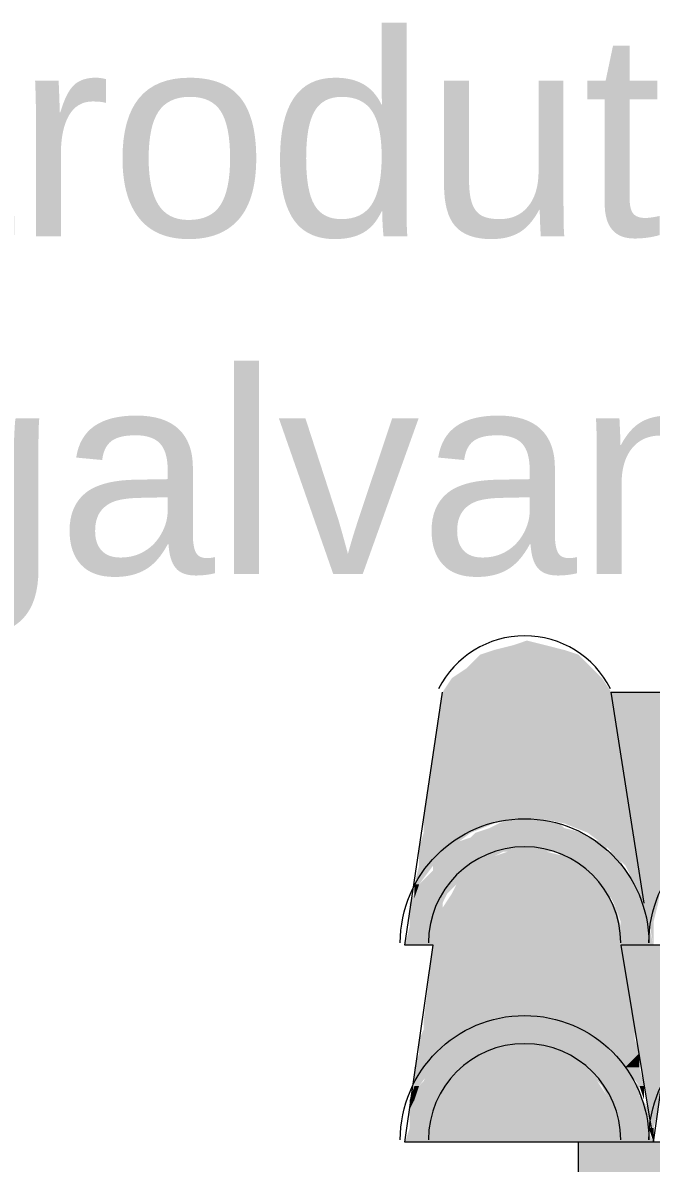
# Model space of a CAD drawing. Header units: millimetres. Extents: x 3949 to 6216, y -1987 to -943.
# Drawn here: x 4916.47 to 4923.01, y -1567.81 to -1555.93 of the extents above; entities that cross this region are included whole.
import ezdxf

# ---------------------------------------------------------------- set-up
doc = ezdxf.new("R2010")
doc.units = ezdxf.units.MM
doc.layers.add('PADRÃO DE ENTRADA', color=7, linetype='Continuous', lineweight=0)
doc.styles.add('ARIAL', font='arial.ttf')

msp = doc.modelspace()

# ---------------------------------------------------------------- hatches: boundary and pattern name
at = {"layer": 'PADRÃO DE ENTRADA', "true_color": 0xffdf7e}
h = msp.add_hatch(color=41, dxfattribs=at)
h.dxf.hatch_style = 1
h.paths.add_polyline_path([(4946.516, -1567.59), (4946.174, -1567.59), (4945.833, -1567.59), (4940.902, -1567.59), (4940.707, -1567.59), (4923.766, -1567.59), (4923.326, -1567.59), (4923.034, -1567.59), (4922.692, -1567.59), (4922.252, -1567.59), (4922.252, -1581.306), (4932.488, -1581.306), (4937.893, -1583.448), (4937.956, -1583.259), (4939.079, -1583.942), (4937.81, -1583.698), (4937.893, -1583.448), (4932.488, -1581.306), (4922.252, -1581.306), (4922.252, -1592.813), (4923.556, -1593.33), (4923.619, -1593.141), (4924.742, -1593.824), (4923.473, -1593.58), (4923.556, -1593.33), (4922.252, -1592.813), (4922.252, -1612.163), (4946.232, -1612.163), (4946.232, -1610.747), (4947.501, -1610.747), (4947.501, -1612.163), (4957.594, -1612.163), (4957.351, -1567.59), (4947.493, -1567.59), (4947.493, -1577.745), (4954.083, -1577.745), (4954.083, -1601.933), (4947.94, -1601.933), (4947.94, -1602.861), (4945.597, -1602.861), (4945.597, -1601.933), (4942.718, -1601.933), (4942.718, -1602.386), (4941.266, -1602.386), (4941.266, -1601.933), (4939.573, -1601.933), (4939.573, -1577.745), (4946.516, -1577.745)])
h.paths.add_polyline_path([(4937.795, -1594.922), (4937.795, -1595.214), (4938.367, -1595.214), (4938.367, -1595.849), (4937.795, -1595.849), (4937.795, -1596.115), (4926.308, -1596.115), (4926.308, -1595.849), (4925.711, -1595.849), (4925.711, -1595.214), (4926.308, -1595.214), (4926.308, -1594.922)], flags=16)
h.paths.add_polyline_path([(4937.199, -1595.214), (4937.199, -1595.112), (4937.656, -1595.112), (4937.656, -1595.95), (4937.199, -1595.95), (4926.905, -1595.849), (4926.905, -1595.95), (4926.422, -1595.95), (4926.422, -1595.112), (4926.905, -1595.112), (4926.905, -1595.214)], flags=0)
h.paths.add_polyline_path([(4936.398, -1612.266), (4943.785, -1612.266), (4943.785, -1609.022), (4936.398, -1609.022)], flags=9)

# ---------------------------------------------------------------- linework, layer by layer
at = {"layer": 'PADRÃO DE ENTRADA', "color": 7, "lineweight": 5}
for points in [[(4920.446, -1565.539), (4920.837, -1562.903)], [(4922.594, -1562.903), (4923.424, -1562.903)], [(4922.936, -1565.1), (4922.594, -1562.903)], [(4920.739, -1565.539), (4920.446, -1565.539)], [(4920.446, -1567.59), (4920.739, -1565.539)], [(4923.326, -1565.539), (4923.034, -1565.539), (4922.692, -1565.539)], [(4922.692, -1565.539), (4923.034, -1567.59), (4923.326, -1565.539)], [(4920.739, -1567.59), (4920.446, -1567.59)], [(4922.692, -1567.59), (4920.739, -1567.59)], [(4922.252, -1612.163), (4922.252, -1567.59)], [(4923.326, -1567.59), (4923.034, -1567.59), (4922.692, -1567.59)]]:
    msp.add_lwpolyline(points, dxfattribs=at)
for points in [[(4920.397, -1565.515, -0.999977), (4922.985, -1565.515, -0.999977), (4925.572, -1565.515, -0.999977), (4928.16, -1565.515)], [(4920.397, -1567.565, -0.999977), (4922.985, -1567.565, -0.999977), (4925.572, -1567.565, -0.999977), (4928.16, -1567.565)]]:
    msp.add_lwpolyline(points, format="xyb", dxfattribs=at)
for centre, start, end in [((4921.691, -1563.318), 26.6231, 153.3693), ((4921.691, -1565.515), 0.0024, 179.9938), ((4921.691, -1567.565), 0.0024, 179.9938)]:
    msp.add_arc(centre, 1.001, start, end, dxfattribs=at)
at = {"layer": 'PADRÃO DE ENTRADA', "color": 244, "true_color": 0x991b1e, "transparency": 33554559}
for points in [[(4921.715, -1562.366), (4921.569, -1562.415), (4921.911, -1562.415)], [(4921.374, -1562.464), (4922.106, -1562.464), (4921.227, -1562.513)], [(4922.106, -1562.464), (4921.227, -1562.513), (4922.252, -1562.513)], [(4921.569, -1562.415), (4921.911, -1562.415), (4921.374, -1562.464)], [(4921.911, -1562.415), (4921.374, -1562.464), (4922.106, -1562.464)], [(4921.911, -1562.415), (4921.569, -1562.415), (4921.569, -1562.415)], [(4921.569, -1562.415), (4921.569, -1562.415), (4921.911, -1562.415)], [(4921.227, -1562.513), (4922.252, -1562.513), (4921.081, -1562.659)], [(4922.252, -1562.513), (4921.081, -1562.659), (4922.399, -1562.659)], [(4921.081, -1562.659), (4922.399, -1562.659), (4920.934, -1562.757)], [(4922.399, -1562.659), (4920.934, -1562.757), (4922.497, -1562.757)], [(4920.934, -1562.757), (4922.497, -1562.757), (4920.837, -1562.903)], [(4922.497, -1562.757), (4920.837, -1562.903), (4922.594, -1562.903)], [(4920.837, -1562.903), (4922.594, -1562.903), (4920.641, -1564.221)], [(4922.594, -1562.903), (4920.641, -1564.221), (4922.838, -1564.221)], [(4920.641, -1564.221), (4921.618, -1564.221), (4920.641, -1564.27)], [(4921.618, -1564.221), (4920.641, -1564.27), (4921.374, -1564.27)], [(4920.641, -1564.27), (4921.374, -1564.27), (4920.641, -1564.368)], [(4921.374, -1564.27), (4920.641, -1564.368), (4921.13, -1564.368)], [(4921.862, -1564.221), (4922.838, -1564.221), (4921.618, -1564.221)], [(4921.862, -1564.221), (4921.862, -1564.221), (4922.838, -1564.221)], [(4921.862, -1564.221), (4922.838, -1564.221), (4922.106, -1564.27)], [(4922.838, -1564.221), (4922.106, -1564.27), (4922.838, -1564.27)], [(4922.106, -1564.27), (4922.838, -1564.27), (4922.35, -1564.368)], [(4922.838, -1564.27), (4922.35, -1564.368), (4922.838, -1564.368)], [(4920.641, -1564.368), (4921.13, -1564.368), (4920.593, -1564.514)], [(4921.13, -1564.368), (4920.593, -1564.514), (4920.934, -1564.514)], [(4922.35, -1564.368), (4922.838, -1564.368), (4922.545, -1564.514)], [(4922.838, -1564.368), (4922.545, -1564.514), (4922.838, -1564.514)], [(4920.593, -1564.514), (4920.934, -1564.514), (4920.593, -1564.709)], [(4920.934, -1564.514), (4920.593, -1564.709), (4920.739, -1564.709)], [(4922.545, -1564.514), (4922.838, -1564.514), (4922.741, -1564.709)], [(4922.838, -1564.514), (4922.741, -1564.709), (4922.887, -1564.709)], [(4921.374, -1564.612), (4922.106, -1564.612), (4921.178, -1564.709)], [(4922.106, -1564.612), (4921.178, -1564.709), (4922.301, -1564.709)], [(4921.52, -1564.563), (4921.911, -1564.563), (4921.374, -1564.612)], [(4921.911, -1564.563), (4921.374, -1564.612), (4922.106, -1564.612)], [(4921.715, -1564.563), (4921.764, -1564.563), (4921.52, -1564.563)], [(4921.764, -1564.563), (4921.52, -1564.563), (4921.911, -1564.563)], [(4921.715, -1564.563), (4921.764, -1564.563), (4921.764, -1564.563)], [(4920.593, -1564.709), (4920.739, -1564.709), (4920.544, -1564.905)], [(4920.739, -1564.709), (4920.544, -1564.905), (4920.593, -1564.905)], [(4921.178, -1564.709), (4922.301, -1564.709), (4921.032, -1564.807)], [(4922.301, -1564.709), (4921.032, -1564.807), (4922.448, -1564.807)], [(4922.741, -1564.709), (4922.887, -1564.709), (4922.838, -1564.905)], [(4922.887, -1564.709), (4922.838, -1564.905), (4922.936, -1564.905)], [(4921.032, -1564.807), (4922.448, -1564.807), (4920.934, -1565.002)], [(4922.448, -1564.807), (4920.934, -1565.002), (4922.545, -1565.002)], [(4920.544, -1565.051), (4920.544, -1565.051), (4920.593, -1564.905)], [(4920.544, -1565.051), (4920.593, -1564.905), (4920.544, -1564.905)], [(4922.936, -1565.1), (4922.936, -1564.905), (4922.838, -1564.905)], [(4922.936, -1565.1), (4922.936, -1565.1), (4922.936, -1564.905)], [(4920.544, -1565.051), (4920.495, -1565.1), (4920.495, -1565.1)], [(4920.934, -1565.002), (4922.545, -1565.002), (4920.837, -1565.149)], [(4922.545, -1565.002), (4920.837, -1565.149), (4922.643, -1565.149)], [(4920.837, -1565.149), (4922.643, -1565.149), (4920.788, -1565.344)], [(4922.643, -1565.149), (4920.788, -1565.344), (4922.692, -1565.344)], [(4920.788, -1565.344), (4922.692, -1565.344), (4920.739, -1565.539)], [(4922.692, -1565.344), (4920.739, -1565.539), (4922.692, -1565.539)], [(4920.739, -1565.539), (4922.692, -1565.539), (4920.641, -1566.321)], [(4922.692, -1565.539), (4920.641, -1566.321), (4922.838, -1566.321)], [(4920.641, -1566.418), (4921.276, -1566.418), (4920.593, -1566.516)], [(4921.276, -1566.418), (4920.593, -1566.516), (4921.081, -1566.516)], [(4921.715, -1566.321), (4920.641, -1566.321), (4920.641, -1566.321)], [(4920.641, -1566.321), (4920.641, -1566.321), (4921.715, -1566.321)], [(4921.715, -1566.321), (4920.641, -1566.321), (4921.52, -1566.321)], [(4920.641, -1566.321), (4921.52, -1566.321), (4920.641, -1566.418)], [(4921.52, -1566.321), (4920.641, -1566.418), (4921.276, -1566.418)], [(4921.764, -1566.321), (4922.838, -1566.321), (4921.715, -1566.321)], [(4921.764, -1566.321), (4921.764, -1566.321), (4922.838, -1566.321)], [(4921.959, -1566.321), (4922.838, -1566.321), (4921.764, -1566.321)], [(4921.959, -1566.321), (4921.959, -1566.321), (4922.838, -1566.321)], [(4921.959, -1566.321), (4922.838, -1566.321), (4922.204, -1566.418)], [(4922.838, -1566.321), (4922.204, -1566.418), (4922.838, -1566.418)], [(4922.204, -1566.418), (4922.838, -1566.418), (4922.399, -1566.516)], [(4922.838, -1566.418), (4922.399, -1566.516), (4922.838, -1566.516)], [(4920.593, -1566.516), (4921.081, -1566.516), (4920.593, -1566.662)], [(4921.081, -1566.516), (4920.593, -1566.662), (4920.885, -1566.662)], [(4922.399, -1566.516), (4922.838, -1566.516), (4922.594, -1566.662)], [(4922.838, -1566.516), (4922.594, -1566.662), (4922.887, -1566.662)], [(4920.593, -1566.662), (4920.885, -1566.662), (4920.544, -1566.809)], [(4920.885, -1566.662), (4920.544, -1566.809), (4920.739, -1566.809)], [(4922.594, -1566.662), (4922.887, -1566.662), (4922.741, -1566.809)], [(4922.887, -1566.662), (4922.741, -1566.809), (4922.887, -1566.809)], [(4920.544, -1566.809), (4920.739, -1566.809), (4920.544, -1567.004)], [(4920.739, -1566.809), (4920.544, -1567.004), (4920.593, -1567.004)], [(4922.741, -1566.809), (4922.887, -1566.809), (4922.887, -1567.004)], [(4922.887, -1566.809), (4922.887, -1567.004), (4922.936, -1567.004)], [(4920.593, -1567.004), (4920.544, -1567.151), (4920.495, -1567.151)], [(4920.593, -1567.004), (4920.544, -1567.004), (4920.495, -1567.151)], [(4922.936, -1567.151), (4922.936, -1567.004), (4922.887, -1567.004)], [(4922.936, -1567.151), (4922.936, -1567.151), (4922.936, -1567.004)], [(4920.544, -1567.151), (4920.495, -1567.151), (4920.495, -1567.248)], [(4922.936, -1567.151), (4922.985, -1567.248), (4922.985, -1567.248)]]:
    msp.add_solid(points, dxfattribs=at)
at = {"layer": 'PADRÃO DE ENTRADA', "transparency": 33554559}
for points in [[(4922.594, -1562.903), (4923.424, -1562.903), (4922.936, -1565.1)], [(4923.424, -1562.903), (4922.936, -1565.1), (4923.082, -1565.1)], [(4921.422, -1564.27), (4922.057, -1564.27), (4921.325, -1564.319)], [(4922.057, -1564.27), (4921.325, -1564.319), (4922.106, -1564.319)], [(4921.569, -1564.221), (4921.862, -1564.221), (4921.422, -1564.27)], [(4921.862, -1564.221), (4921.422, -1564.27), (4922.057, -1564.27)], [(4921.813, -1564.221), (4921.569, -1564.221), (4921.862, -1564.221)], [(4921.178, -1564.368), (4922.301, -1564.368), (4921.13, -1564.417)], [(4922.301, -1564.368), (4921.13, -1564.417), (4922.35, -1564.417)], [(4921.325, -1564.319), (4922.106, -1564.319), (4921.178, -1564.368)], [(4922.106, -1564.319), (4921.178, -1564.368), (4922.301, -1564.368)], [(4920.934, -1564.514), (4922.545, -1564.514), (4920.885, -1564.563)], [(4922.545, -1564.514), (4920.885, -1564.563), (4922.545, -1564.563)], [(4920.983, -1564.465), (4922.497, -1564.465), (4920.934, -1564.514)], [(4922.497, -1564.465), (4920.934, -1564.514), (4922.545, -1564.514)], [(4921.13, -1564.417), (4922.35, -1564.417), (4920.983, -1564.465)], [(4922.35, -1564.417), (4920.983, -1564.465), (4922.497, -1564.465)], [(4920.885, -1564.563), (4921.471, -1564.563), (4920.788, -1564.661)], [(4921.471, -1564.563), (4920.788, -1564.661), (4921.276, -1564.661)], [(4921.667, -1564.563), (4920.885, -1564.563), (4921.471, -1564.563)], [(4921.813, -1564.563), (4922.545, -1564.563), (4922.008, -1564.563)], [(4922.545, -1564.563), (4922.008, -1564.563), (4922.594, -1564.563)], [(4922.008, -1564.563), (4922.594, -1564.563), (4922.155, -1564.661)], [(4922.594, -1564.563), (4922.155, -1564.661), (4922.692, -1564.661)], [(4920.739, -1564.758), (4921.13, -1564.758), (4920.641, -1564.856)], [(4921.13, -1564.758), (4920.641, -1564.856), (4921.032, -1564.856)], [(4920.788, -1564.661), (4921.276, -1564.661), (4920.739, -1564.709)], [(4921.276, -1564.661), (4920.739, -1564.709), (4921.227, -1564.709)], [(4920.739, -1564.709), (4921.227, -1564.709), (4920.739, -1564.758)], [(4921.227, -1564.709), (4920.739, -1564.758), (4921.13, -1564.758)], [(4922.692, -1564.661), (4922.155, -1564.661), (4922.155, -1564.661)], [(4922.155, -1564.661), (4922.155, -1564.661), (4922.692, -1564.661)], [(4922.155, -1564.661), (4922.692, -1564.661), (4922.301, -1564.758)], [(4922.692, -1564.661), (4922.301, -1564.758), (4922.741, -1564.758)], [(4922.301, -1564.758), (4922.741, -1564.758), (4922.399, -1564.856)], [(4922.741, -1564.758), (4922.399, -1564.856), (4922.838, -1564.856)], [(4920.641, -1564.856), (4921.032, -1564.856), (4920.593, -1564.905)], [(4921.032, -1564.856), (4920.593, -1564.905), (4920.983, -1564.905)], [(4922.448, -1564.856), (4922.838, -1564.856), (4922.399, -1564.856)], [(4922.448, -1564.856), (4922.448, -1564.856), (4922.838, -1564.856)], [(4922.448, -1564.856), (4922.838, -1564.856), (4922.545, -1565.002)], [(4922.838, -1564.856), (4922.545, -1565.002), (4922.887, -1565.002)], [(4920.593, -1564.905), (4920.983, -1564.905), (4920.544, -1565.002)], [(4920.983, -1564.905), (4920.544, -1565.002), (4920.885, -1565.002)], [(4920.544, -1565.002), (4920.885, -1565.002), (4920.495, -1565.1)], [(4920.885, -1565.002), (4920.495, -1565.1), (4920.837, -1565.1)], [(4920.495, -1565.1), (4920.837, -1565.1), (4920.495, -1565.149)], [(4920.837, -1565.1), (4920.495, -1565.149), (4920.837, -1565.149)], [(4922.545, -1565.002), (4922.887, -1565.002), (4922.594, -1565.051)], [(4922.887, -1565.002), (4922.594, -1565.051), (4922.936, -1565.051)], [(4922.594, -1565.051), (4922.936, -1565.051), (4922.643, -1565.149)], [(4922.936, -1565.051), (4922.643, -1565.149), (4922.985, -1565.149)], [(4923.082, -1565.1), (4922.936, -1565.1), (4922.936, -1565.1)], [(4922.936, -1565.1), (4922.936, -1565.1), (4923.082, -1565.1)], [(4922.936, -1565.1), (4923.082, -1565.1), (4922.985, -1565.295)], [(4923.082, -1565.1), (4922.985, -1565.295), (4923.034, -1565.295)], [(4920.495, -1565.149), (4920.837, -1565.149), (4920.495, -1565.344)], [(4920.837, -1565.149), (4920.495, -1565.344), (4920.788, -1565.344)], [(4922.643, -1565.149), (4922.985, -1565.149), (4922.692, -1565.295)], [(4922.985, -1565.149), (4922.692, -1565.295), (4922.985, -1565.295)], [(4920.495, -1565.344), (4920.788, -1565.344), (4920.446, -1565.539)], [(4920.788, -1565.344), (4920.446, -1565.539), (4920.739, -1565.539)], [(4922.692, -1565.295), (4922.985, -1565.295), (4922.692, -1565.344)], [(4922.985, -1565.295), (4922.692, -1565.344), (4922.985, -1565.344)], [(4922.692, -1565.344), (4922.985, -1565.344), (4922.692, -1565.539)], [(4922.985, -1565.344), (4922.692, -1565.539), (4923.034, -1565.539)], [(4923.034, -1565.295), (4922.985, -1565.295), (4922.985, -1565.295)], [(4922.985, -1565.295), (4922.985, -1565.295), (4923.034, -1565.295)], [(4922.985, -1565.295), (4923.034, -1565.295), (4923.034, -1565.539)], [(4922.692, -1565.539), (4923.326, -1565.539), (4922.985, -1567.248)], [(4923.326, -1565.539), (4922.985, -1567.248), (4923.082, -1567.248)], [(4921.276, -1566.418), (4922.204, -1566.418), (4921.081, -1566.516)], [(4922.204, -1566.418), (4921.081, -1566.516), (4922.399, -1566.516)], [(4921.52, -1566.321), (4921.959, -1566.321), (4921.276, -1566.418)], [(4921.959, -1566.321), (4921.276, -1566.418), (4922.204, -1566.418)], [(4921.715, -1566.321), (4921.764, -1566.321), (4921.52, -1566.321)], [(4921.764, -1566.321), (4921.52, -1566.321), (4921.959, -1566.321)], [(4921.715, -1566.321), (4921.764, -1566.321), (4921.764, -1566.321)], [(4921.081, -1566.516), (4922.399, -1566.516), (4920.885, -1566.613)], [(4922.399, -1566.516), (4920.885, -1566.613), (4922.594, -1566.613)], [(4920.837, -1566.662), (4921.471, -1566.662), (4920.788, -1566.711)], [(4921.471, -1566.662), (4920.788, -1566.711), (4921.276, -1566.711)], [(4920.885, -1566.662), (4921.569, -1566.662), (4920.837, -1566.662)], [(4921.569, -1566.662), (4920.837, -1566.662), (4921.471, -1566.662)], [(4920.885, -1566.613), (4921.667, -1566.613), (4920.885, -1566.662)], [(4921.667, -1566.613), (4920.885, -1566.662), (4921.569, -1566.662)], [(4921.471, -1566.662), (4922.008, -1566.662), (4921.276, -1566.711)], [(4922.008, -1566.662), (4921.276, -1566.711), (4922.155, -1566.711)], [(4921.667, -1566.613), (4921.813, -1566.613), (4921.471, -1566.662)], [(4921.813, -1566.613), (4921.471, -1566.662), (4922.008, -1566.662)], [(4921.813, -1566.613), (4922.594, -1566.613), (4921.911, -1566.662)], [(4922.594, -1566.613), (4921.911, -1566.662), (4922.594, -1566.662)], [(4922.008, -1566.662), (4922.594, -1566.662), (4921.911, -1566.662)], [(4922.008, -1566.662), (4922.008, -1566.662), (4922.594, -1566.662)], [(4922.008, -1566.662), (4922.594, -1566.662), (4922.155, -1566.711)], [(4922.594, -1566.662), (4922.155, -1566.711), (4922.692, -1566.711)], [(4920.788, -1566.711), (4921.276, -1566.711), (4920.739, -1566.809)], [(4921.276, -1566.711), (4920.739, -1566.809), (4921.178, -1566.809)], [(4921.276, -1566.711), (4922.155, -1566.711), (4921.13, -1566.809)], [(4922.155, -1566.711), (4921.13, -1566.809), (4922.301, -1566.809)], [(4922.155, -1566.711), (4922.692, -1566.711), (4922.301, -1566.809)], [(4922.692, -1566.711), (4922.301, -1566.809), (4922.741, -1566.809)], [(4920.69, -1566.809), (4921.13, -1566.809), (4920.641, -1566.955)], [(4921.13, -1566.809), (4920.641, -1566.955), (4921.032, -1566.955)], [(4920.739, -1566.809), (4921.178, -1566.809), (4920.69, -1566.809)], [(4921.178, -1566.809), (4920.69, -1566.809), (4921.13, -1566.809)], [(4921.13, -1566.809), (4922.301, -1566.809), (4921.032, -1566.955)], [(4922.301, -1566.809), (4921.032, -1566.955), (4922.448, -1566.955)], [(4922.741, -1566.809), (4922.301, -1566.809), (4922.301, -1566.809)], [(4922.301, -1566.809), (4922.301, -1566.809), (4922.741, -1566.809)], [(4922.301, -1566.809), (4922.741, -1566.809), (4922.448, -1566.955)], [(4922.741, -1566.809), (4922.448, -1566.955), (4922.838, -1566.955)], [(4920.593, -1567.004), (4920.983, -1567.004), (4920.544, -1567.102)], [(4920.983, -1567.004), (4920.544, -1567.102), (4920.885, -1567.102)], [(4920.641, -1566.955), (4921.032, -1566.955), (4920.593, -1567.004)], [(4921.032, -1566.955), (4920.593, -1567.004), (4920.983, -1567.004)], [(4921.032, -1566.955), (4922.448, -1566.955), (4920.885, -1567.102)], [(4922.448, -1566.955), (4920.885, -1567.102), (4922.545, -1567.102)], [(4922.448, -1566.955), (4922.838, -1566.955), (4922.497, -1567.004)], [(4922.838, -1566.955), (4922.497, -1567.004), (4922.887, -1567.004)], [(4922.497, -1567.004), (4922.887, -1567.004), (4922.545, -1567.102)], [(4922.887, -1567.004), (4922.545, -1567.102), (4922.887, -1567.102)], [(4920.544, -1567.102), (4920.885, -1567.102), (4920.495, -1567.248)], [(4920.885, -1567.102), (4920.495, -1567.248), (4920.837, -1567.248)], [(4920.885, -1567.102), (4922.545, -1567.102), (4920.837, -1567.248)], [(4922.545, -1567.102), (4920.837, -1567.248), (4922.643, -1567.248)], [(4922.545, -1567.102), (4922.887, -1567.102), (4922.643, -1567.248)], [(4922.887, -1567.102), (4922.643, -1567.248), (4922.985, -1567.248)], [(4920.837, -1567.248), (4920.495, -1567.248), (4920.495, -1567.248)], [(4920.495, -1567.248), (4920.495, -1567.248), (4920.837, -1567.248)], [(4920.495, -1567.248), (4920.837, -1567.248), (4920.495, -1567.443)], [(4920.837, -1567.248), (4920.495, -1567.443), (4920.788, -1567.443)], [(4920.837, -1567.248), (4922.643, -1567.248), (4920.788, -1567.443)], [(4922.643, -1567.248), (4920.788, -1567.443), (4922.692, -1567.443)], [(4922.985, -1567.248), (4922.643, -1567.248), (4922.643, -1567.248)], [(4922.643, -1567.248), (4922.643, -1567.248), (4922.985, -1567.248)], [(4922.643, -1567.248), (4922.985, -1567.248), (4922.692, -1567.443)], [(4922.985, -1567.248), (4922.692, -1567.443), (4922.985, -1567.443)], [(4922.985, -1567.248), (4923.082, -1567.248), (4922.985, -1567.443)], [(4923.082, -1567.248), (4922.985, -1567.443), (4923.034, -1567.443)], [(4920.495, -1567.443), (4920.788, -1567.443), (4920.446, -1567.59)], [(4920.788, -1567.443), (4920.446, -1567.59), (4920.739, -1567.59)], [(4920.788, -1567.443), (4922.692, -1567.443), (4920.739, -1567.59)], [(4922.692, -1567.443), (4920.739, -1567.59), (4922.692, -1567.59)], [(4922.692, -1567.443), (4922.985, -1567.443), (4922.692, -1567.492)], [(4922.985, -1567.443), (4922.692, -1567.492), (4922.985, -1567.492)], [(4922.692, -1567.492), (4922.985, -1567.492), (4922.692, -1567.59)], [(4922.985, -1567.492), (4922.692, -1567.59), (4923.034, -1567.59)], [(4922.985, -1567.443), (4922.985, -1567.443), (4923.034, -1567.443)], [(4923.034, -1567.443), (4922.985, -1567.443), (4923.034, -1567.59)]]:
    msp.add_solid(points, dxfattribs=at)

# ---------------------------------------------------------------- texts
at = {"layer": 'PADRÃO DE ENTRADA', "color": 30, "insert": (4934.431, -1556.044), "char_height": 2.11077, "width": 23.72168, "attachment_point": 3, "style": 'ARIAL'}
msp.add_mtext('Eletroduto de aço galvanizado 3"', dxfattribs=at)

doc.saveas('drawing.dxf')
